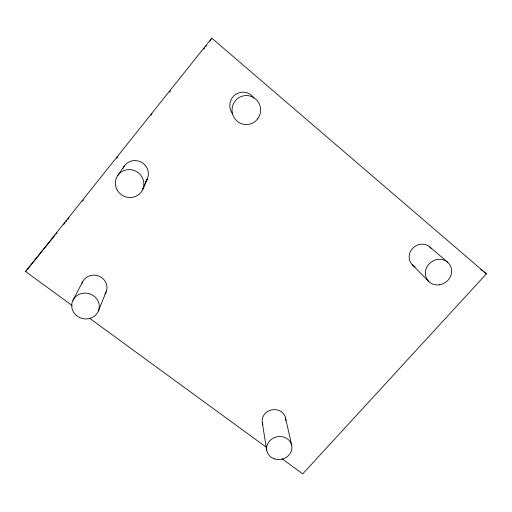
<?xml version="1.0" encoding="UTF-8"?>
<svg xmlns="http://www.w3.org/2000/svg" width="512" height="512" viewBox="0 0 512 512"><rect width="100%" height="100%" fill="white"/><g stroke="black" fill="none" stroke-linecap="round" stroke-linejoin="round"><path stroke-width="0.77" d="M98.413 310.97L106.157 291.814M142.458 189.958L147.091 179.418M142.867 189.056L147.469 178.586M72.947 300.294L82.63 281.83M209.965 41.101L211.795 38.15L486.4 273.83L302.752 473.85L282.08 458.758M117.715 175.533L124.288 166.042M72.115 305.498L25.6 271.546L211.795 38.15M82.413 201.216L83.405 199.968M116.73 158.208L117.722 156.96M151.046 115.2L152.038 113.958M169.446 92.141L170.438 90.893M203.763 49.139L204.755 47.891M205.747 46.643L206.746 45.395M25.6 271.546L42.547 250.605M43.546 249.37L55.014 235.2M56.006 233.971L57.005 232.736M63.488 224.73L64.979 222.88M65.978 221.651L66.976 220.416M67.974 219.187L68.973 217.952M89.555 318.234L266.573 447.443M480.755 269.414L482.01 270.394M483.891 271.866L486.4 273.83M429.696 246.848L447.578 262.182M412.403 264.877L428.838 281.555M285.459 417.638L291.654 445.05M262.278 422.528L266.726 450.323M415.104 266.81A12.525 11.616 -37.1 0 1 412.422 248.595A12.525 11.616 -37.1 0 1 431.392 248.666M232.589 113.862A13.395 13.19 -88.1 0 1 235.219 94.733A13.395 13.19 -88.1 0 1 253.939 98.144M81.99 283.424A12.806 12 14 0 1 99.578 276.39A12.806 12 14 0 1 104.922 294.067M262.931 424.736A11.853 10.771 -12.2 0 1 272.141 409.798A11.853 10.771 -12.2 0 1 285.722 420.698M122.989 168.467A13.248 12.832 30 0 1 141.741 162.413A13.248 12.832 30 0 1 145.613 181.722M439.437 284.819A13.517 12.435 -36.4 0 0 449.395 264.134A13.517 12.435 -36.4 0 0 426.682 267.462A13.517 12.435 -36.4 0 0 439.437 284.819M257.715 118.797A14.502 14.298 -85 0 0 248.122 95.661A14.502 14.298 -85 0 0 233.146 115.706A14.502 14.298 -85 0 0 257.715 118.797M76.173 315.258A13.843 12.883 13 0 0 98.976 309.222A13.843 12.883 13 0 0 81.382 293.555A13.843 12.883 13 0 0 76.173 315.258M274.598 458.931A12.742 11.462 -12.3 0 0 291.821 445.85A12.742 11.462 -12.3 0 0 271.386 439.334A12.742 11.462 -12.3 0 0 274.598 458.931M117.306 190.259A14.355 13.862 27.6 0 0 141.99 190.822A14.355 13.862 27.6 0 0 129.536 169.594A14.355 13.862 27.6 0 0 117.306 190.259"/></g></svg>
